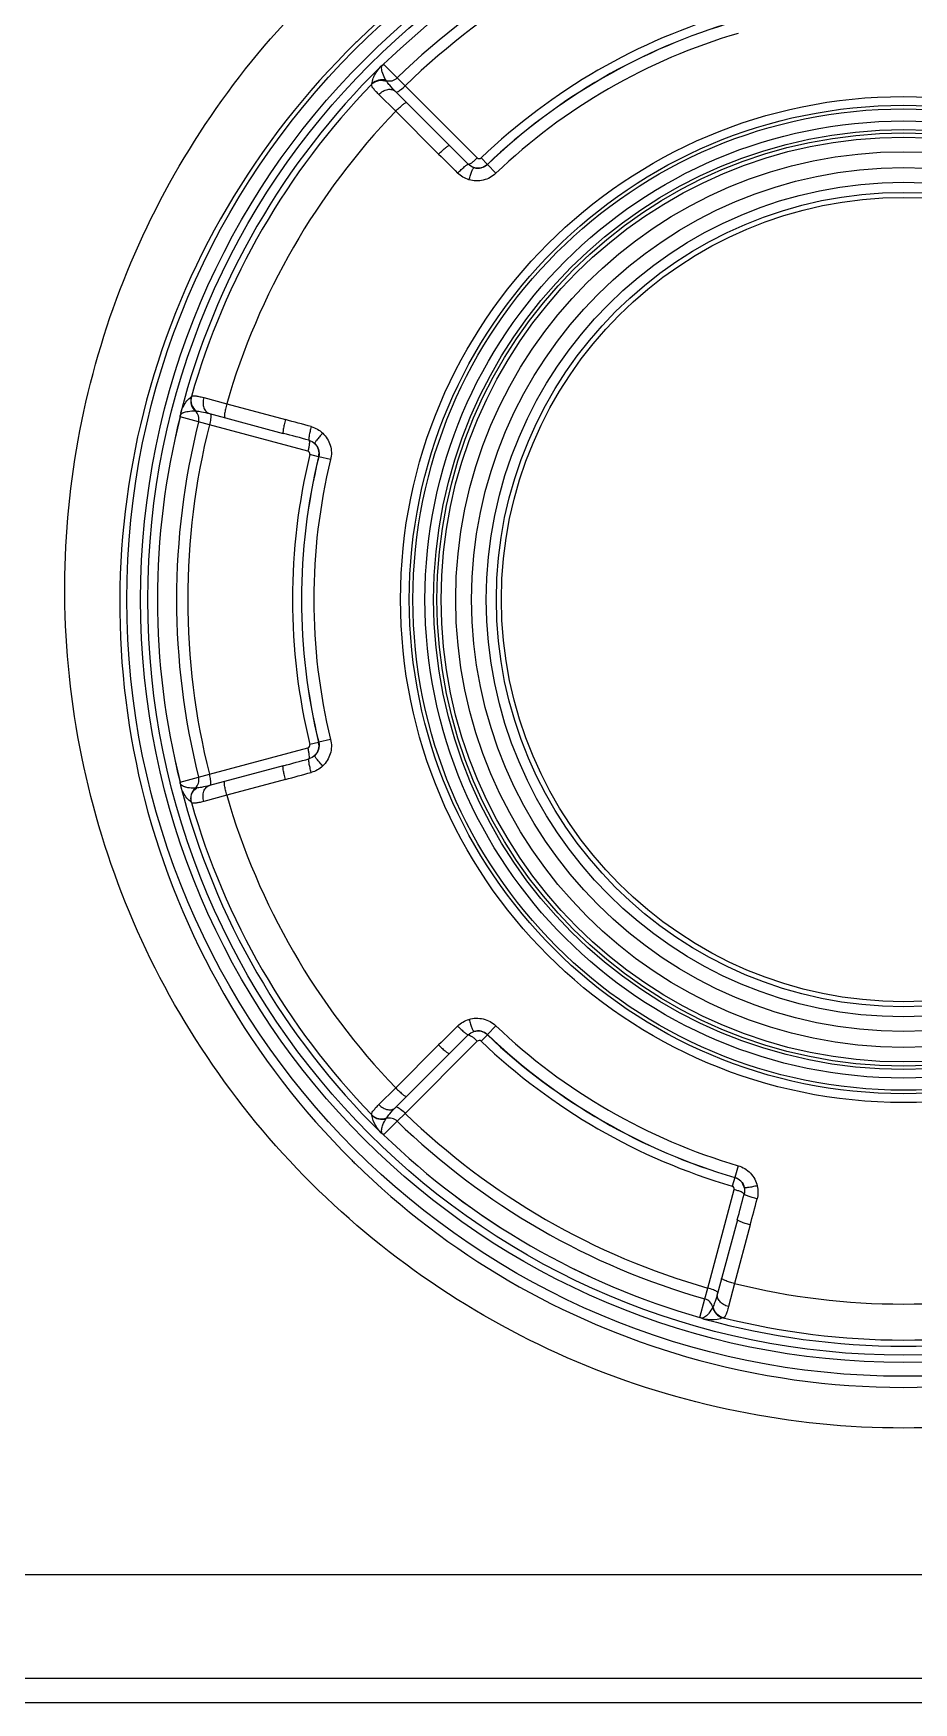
# Model space of a CAD drawing. Header units: millimetres. Extents: x -1686 to 4120, y -1850 to 2563.
# Drawn here: x 523.7 to 555.7, y -130 to -69.3 of the extents above; entities that cross this region are included whole.
import ezdxf

# ---------------------------------------------------------------- set-up
doc = ezdxf.new("R2010")
doc.units = ezdxf.units.MM
doc.header["$LTSCALE"] = 65.395
doc.layers.add('GEOM', color=7, linetype='CONTINUOUS')

msp = doc.modelspace()

# ---------------------------------------------------------------- linework, layer by layer
at = {"layer": 'GEOM', "linetype": 'Continuous'}
for p, q in [((536.408, -70.442), (536.335, -70.502)), ((536.409, -70.443), (536.408, -70.442)), ((536.465, -70.397), (536.464, -70.397)), ((536.465, -70.397), (536.957, -70.89)), ((536.957, -70.89), (537.249, -71.175)), ((536.904, -72.102), (536.288, -71.494)), ((538.86, -73.349), (536.893, -71.383)), ((537.249, -71.175), (539.873, -73.799)), ((538.466, -73.665), (536.904, -72.102)), ((540.239, -74.037), (540.013, -73.802)), ((540.239, -74.037), (540.242, -74.041)), ((540.549, -74.362), (540.242, -74.041)), ((529.92, -82.523), (530.755, -82.752)), ((529.07, -83.153), (529.07, -83.153)), ((530.127, -83.103), (532.813, -83.823)), ((530.755, -82.752), (532.889, -83.324)), ((529.059, -83.225), (529.058, -83.225)), ((529.732, -83.405), (529.059, -83.225)), ((530.125, -83.515), (529.732, -83.405)), ((533.709, -84.475), (530.125, -83.515)), ((534.098, -84.673), (533.781, -84.596)), ((534.103, -84.674), (534.098, -84.673)), ((534.534, -84.78), (534.103, -84.674)), ((530.125, -96.223), (533.709, -95.263)), ((534.098, -95.065), (533.781, -95.143)), ((534.098, -95.065), (534.103, -95.064)), ((534.534, -94.959), (534.103, -95.064)), ((532.813, -95.916), (530.127, -96.636)), ((529.059, -96.514), (529.058, -96.514)), ((529.059, -96.514), (529.732, -96.334)), ((529.732, -96.334), (530.125, -96.223)), ((532.889, -96.414), (530.755, -96.986)), ((529.07, -96.585), (529.07, -96.585)), ((529.07, -96.585), (529.085, -96.679)), ((530.755, -96.986), (529.92, -97.215)), ((540.549, -105.377), (540.242, -105.698)), ((536.904, -107.636), (538.466, -106.074)), ((539.873, -105.94), (537.249, -108.563)), ((540.239, -105.701), (540.013, -105.937)), ((540.242, -105.698), (540.239, -105.701)), ((536.893, -108.355), (538.86, -106.389)), ((536.288, -108.244), (536.904, -107.636)), ((537.249, -108.563), (536.957, -108.849)), ((536.409, -109.295), (536.408, -109.296)), ((536.408, -109.296), (536.43, -109.312)), ((536.957, -108.849), (536.465, -109.341)), ((536.43, -109.312), (536.464, -109.342)), ((536.465, -109.341), (536.464, -109.342)), ((549.365, -110.466), (549.24, -110.892)), ((549.239, -110.897), (549.147, -111.21)), ((549.239, -110.897), (549.24, -110.892)), ((548.255, -114.917), (549.215, -111.334)), ((549.333, -112.436), (548.613, -115.122)), ((549.803, -112.619), (549.231, -114.753)), ((549.231, -114.753), (549.012, -115.59)), ((547.973, -115.986), (548.154, -115.313)), ((548.154, -115.313), (548.255, -114.917)), ((547.973, -115.986), (547.973, -115.986)), ((548.041, -116.012), (548.129, -116.046)), ((548.041, -116.012), (548.041, -116.012)), ((661.162, -125.351), (189.597, -125.351)), ((661.162, -129.128), (189.597, -129.128)), ((426.979, -130), (778.779, -130))]:
    msp.add_line(p, q, dxfattribs=at)
for points in [[(536.464, -70.397), (536.43, -70.426), (536.408, -70.442)], [(529.07, -83.153), (529.067, -83.18), (529.058, -83.225)], [(529.085, -83.059), (529.081, -83.073), (529.07, -83.153)], [(529.058, -96.514), (529.067, -96.558), (529.07, -96.585)], [(536.335, -109.236), (536.344, -109.246), (536.408, -109.296)], [(547.973, -115.986), (548.016, -116.001), (548.041, -116.012)]]:
    msp.add_lwpolyline(points, dxfattribs=at)
for radius in [28.259, 27.759, 27.493, 18.3, 17.98, 17.85, 17.411, 17.096, 16.974, 16.824, 16.292, 15.714, 15.182, 14.813, 14.63]:
    msp.add_circle((555.379, -89.869), radius, dxfattribs=at)
for centre, radius, start, end in [((555.38, -90.013), 28.519, 105.87756, 133.98437), ((555.379, -89.869), 27.147, 105.83205, 134.16795), ((555.379, -89.869), 27.146, 105.83205, 134.16795), ((555.379, -89.869), 26.45, 105.85363, 134.14637), ((555.379, -89.869), 26.042, 105.87764, 134.12236), ((555.379, -89.869), 22.233, 106.27873, 133.72127), ((555.379, -89.869), 21.906, 106.27873, 133.72127), ((555.379, -89.869), 21.901, 106.27901, 133.72099), ((555.383, -90.014), 28.522, 134.32335, 164.9691), ((555.417, -90.05), 28.571, 133.98571, 134.32192), ((555.379, -89.869), 21.457, 106.27901, 133.72099), ((536.675, -70.85), 0.487, 123.15663, 134.32655), ((536.599, -70.52), 0.205, 158.04771, 159.07477), ((536.187, -70.111), 0.399, 303.70444, 314.15472), ((555.379, -89.869), 27.162, 134.51942, 165.48058), ((536.399, -71.458), 0.5, 71.81989, 135.85183), ((536.679, -70.603), 0.4, 251.92193, 314.17887), ((555.379, -89.869), 26.94, 135.91063, 164.08937), ((555.379, -89.869), 25.632, 136.12013, 163.87987), ((802.779, 190.569), 373.238, 224.99989, 225.14832), ((657.296, 45.154), 168.043, 224.99731, 225.32945), ((539.893, -73.676), 0.5, 253.45654, 313.713), ((529.945, -82.637), 0.5, 164.15013, 228.19027), ((555.511, -90.029), 28.649, 165.00656, 179.67998), ((528.673, -83.127), 0.399, 345.84607, 356.29478), ((529.557, -83.18), 0.487, 168.55688, 176.84319), ((529.232, -83.28), 0.206, 140.45229, 141.95049), ((529.556, -83.18), 0.486, 165.67163, 168.55391), ((529.331, -83.404), 0.366, 118.52086, 121.65036), ((529.344, -83.307), 0.4, 345.82059, 48.07365), ((555.379, -89.869), 27.147, 165.83205, 194.16795), ((555.379, -89.869), 27.146, 165.83205, 194.16795), ((555.379, -89.869), 26.45, 165.85363, 194.14637), ((555.379, -89.869), 26.042, 165.87764, 194.12236), ((489.403, -245.649), 168.049, 74.67055, 75.00269), ((436.212, -444.347), 373.242, 74.85168, 75.00012), ((533.613, -84.555), 0.5, 346.28699, 46.54349), ((555.379, -89.869), 22.233, 166.27873, 193.72127), ((555.379, -89.869), 21.906, 166.27873, 193.72127), ((555.379, -89.869), 21.901, 166.27901, 193.72099), ((555.379, -89.869), 21.457, 166.27901, 193.72099), ((555.513, -89.996), 28.651, 179.74712, 194.42984), ((533.613, -95.184), 0.5, 313.45653, 13.71301), ((436.209, 264.617), 373.251, 284.99988, 285.14832), ((528.673, -96.611), 0.399, 3.70444, 14.15472), ((529.344, -96.431), 0.4, 311.92193, 14.17887), ((489.404, 65.905), 168.043, 284.99731, 285.32945), ((555.383, -90.009), 28.522, 194.46796, 225.26135), ((529.556, -96.559), 0.487, 183.15662, 194.32656), ((529.232, -96.459), 0.205, 218.04744, 219.06141), ((555.379, -89.869), 27.162, 194.51942, 225.48058), ((529.945, -97.102), 0.5, 131.81989, 195.85183), ((555.379, -89.869), 25.632, 196.12013, 223.87987), ((555.379, -89.869), 26.94, 195.91063, 224.08937), ((657.3, -224.897), 168.049, 134.67055, 135.00269), ((539.893, -106.062), 0.5, 46.28699, 106.54348), ((555.379, -89.869), 21.457, 226.27901, 253.72099), ((802.782, -370.31), 373.242, 134.85168, 135.00012), ((555.379, -89.869), 22.233, 226.27873, 253.72127), ((555.379, -89.869), 21.906, 226.27873, 253.72127), ((555.379, -89.869), 21.901, 226.27901, 253.72099), ((536.398, -108.28), 0.5, 224.15013, 288.19029), ((555.379, -89.869), 26.042, 225.87764, 254.12236), ((537.64, -108.119), 1.718, 217.25881, 220.56233), ((536.675, -108.888), 0.486, 225.67163, 228.55375), ((536.675, -108.888), 0.487, 228.55672, 236.84319), ((536.187, -109.627), 0.398, 51.06181, 56.30173), ((536.679, -109.135), 0.4, 45.82059, 108.07365), ((555.379, -89.869), 26.45, 225.85363, 254.14637), ((536.188, -109.626), 0.398, 45.83434, 51.05948), ((555.379, -89.869), 27.147, 225.83205, 254.16795), ((555.379, -89.869), 27.146, 225.83205, 254.16795), ((555.418, -89.973), 28.572, 225.26302, 225.59906), ((555.38, -90.011), 28.519, 225.60019, 253.93081), ((549.099, -111.377), 0.5, 13.45664, 73.713), ((188.8, -15.83), 373.251, 344.99988, 345.14832), ((387.487, -69.118), 168.043, 344.99731, 345.32945), ((555.379, -89.869), 25.632, 256.12013, 283.87987), ((548.045, -115.698), 0.4, 11.92193, 74.17887), ((547.865, -116.369), 0.399, 63.70444, 74.15472), ((548.926, -115.513), 0.5, 191.81989, 255.85183), ((548.013, -115.809), 0.205, 278.04769, 279.07666), ((548.261, -115.577), 0.487, 243.15663, 254.32656), ((548.011, -115.802), 0.211, 279.08219, 281.21802), ((555.379, -89.869), 27.162, 254.51942, 285.48058), ((555.379, -89.869), 26.94, 255.91063, 284.08937), ((555.379, -90.016), 28.514, 253.92972, 286.07071)]:
    msp.add_arc(centre, radius, start, end, dxfattribs=at)
for points, knots in [([(524.863, -89.352), (524.881, -85.593), (526.341, -77.979), (532.57, -68.141), (542.071, -61.197), (549.762, -59.25), (553.629, -59.027)], [0, 0, 0, 0, 0.24633, 0.494678, 0.746098, 1, 1, 1, 1]), ([(536.03, -71.125), (536.097, -71.056), (536.28, -70.956), (536.487, -70.979), (536.577, -71.016)], [0, 0, 0, 0, 0.498105, 1, 1, 1, 1]), ([(536.04, -71.11), (536.043, -71.04), (536.103, -70.816), (536.232, -70.622), (536.335, -70.502)], [0, 0, 0, 0, 0.30698, 1, 1, 1, 1]), ([(536.41, -70.675), (536.406, -70.66), (536.389, -70.585), (536.386, -70.503), (536.407, -70.446)], [0, 0, 0, 0, 0.211204, 1, 1, 1, 1]), ([(536.555, -70.983), (536.54, -70.96), (536.481, -70.863), (536.433, -70.758), (536.41, -70.675)], [0, 0, 0, 0, 0.24169, 1, 1, 1, 1]), ([(536.577, -71.016), (536.574, -71.012), (536.567, -71.001), (536.56, -70.99), (536.555, -70.983)], [0, 0, 0, 0, 0.375999, 1, 1, 1, 1]), ([(536.893, -71.383), (536.822, -71.312), (536.712, -71.193), (536.61, -71.067), (536.577, -71.016)], [0, 0, 0, 0, 0.62438, 1, 1, 1, 1]), ([(536.288, -71.494), (536.244, -71.451), (536.169, -71.374), (536.081, -71.265), (536.034, -71.19), (536.021, -71.138), (536.03, -71.125)], [0, 0, 0, 0, 0.400011, 0.702339, 0.900289, 1, 1, 1, 1]), ([(536.03, -71.125), (536.031, -71.123), (536.034, -71.118), (536.04, -71.114), (536.04, -71.11)], [0, 0, 0, 0, 0.372708, 1, 1, 1, 1]), ([(536.288, -71.494), (536.333, -71.448), (536.434, -71.37), (536.602, -71.304), (536.767, -71.301), (536.86, -71.35), (536.893, -71.383)], [0, 0, 0, 0, 0.28904, 0.557235, 0.792098, 1, 1, 1, 1]), ([(536.916, -71.406), (536.925, -71.415), (536.979, -71.398), (537.01, -71.376), (537.035, -71.359)], [0, 0, 0, 0, 0.314912, 1, 1, 1, 1]), ([(537.035, -71.359), (537.051, -71.348), (537.127, -71.291), (537.197, -71.227), (537.249, -71.175)], [0, 0, 0, 0, 0.215714, 1, 1, 1, 1]), ([(536.904, -72.102), (536.949, -72.057), (537.034, -71.975), (537.139, -71.883), (537.211, -71.828), (537.251, -71.801), (537.276, -71.787), (537.294, -71.784), (537.297, -71.787)], [0, 0, 0, 0, 0.376105, 0.695911, 0.819225, 0.912105, 0.971623, 1, 1, 1, 1]), ([(538.466, -73.665), (538.511, -73.62), (538.597, -73.538), (538.702, -73.446), (538.773, -73.39), (538.813, -73.364), (538.838, -73.35), (538.856, -73.346), (538.86, -73.349)], [0, 0, 0, 0, 0.376103, 0.695917, 0.819234, 0.912114, 0.971629, 1, 1, 1, 1]), ([(539.157, -74.352), (539.2, -74.308), (539.281, -74.229), (539.382, -74.14), (539.452, -74.084), (539.492, -74.055), (539.521, -74.038), (539.538, -74.031), (539.544, -74.032)], [0, 0, 0, 0, 0.361263, 0.67361, 0.797803, 0.89515, 0.962633, 1, 1, 1, 1]), ([(539.544, -74.032), (539.55, -74.035), (539.567, -74.033), (539.609, -74.016), (539.679, -73.971), (539.772, -73.895), (539.839, -73.833), (539.873, -73.799)], [0, 0, 0, 0, 0.044983, 0.115731, 0.33711, 0.644943, 1, 1, 1, 1]), ([(540.242, -74.041), (540.179, -74.102), (540.017, -74.189), (539.834, -74.18), (539.751, -74.155)], [0, 0, 0, 0, 0.50408, 1, 1, 1, 1]), ([(539.873, -73.799), (539.891, -73.817), (539.942, -73.84), (539.995, -73.819), (540.013, -73.802)], [0, 0, 0, 0, 0.497816, 1, 1, 1, 1]), ([(539.569, -74.596), (539.587, -74.539), (539.621, -74.433), (539.666, -74.311), (539.7, -74.233), (539.72, -74.192), (539.735, -74.168), (539.746, -74.155), (539.751, -74.155)], [0, 0, 0, 0, 0.374738, 0.691503, 0.81432, 0.907969, 0.969618, 1, 1, 1, 1]), ([(540.549, -74.362), (540.423, -74.482), (540.102, -74.658), (539.736, -74.646), (539.569, -74.596)], [0, 0, 0, 0, 0.500619, 1, 1, 1, 1]), ([(529.085, -83.059), (529.137, -82.911), (529.24, -82.701), (529.405, -82.538), (529.464, -82.5)], [0, 0, 0, 0, 0.693021, 1, 1, 1, 1]), ([(529.472, -82.484), (529.445, -82.577), (529.45, -82.785), (529.573, -82.953), (529.651, -83.012)], [0, 0, 0, 0, 0.498106, 1, 1, 1, 1]), ([(529.464, -82.5), (529.464, -82.5), (529.468, -82.494), (529.47, -82.489), (529.472, -82.484)], [0, 0, 0, 0, 0.116284, 1, 1, 1, 1]), ([(529.472, -82.484), (529.478, -82.47), (529.53, -82.456), (529.618, -82.458), (529.757, -82.48), (529.861, -82.507), (529.92, -82.523)], [0, 0, 0, 0, 0.099683, 0.297657, 0.599982, 1, 1, 1, 1]), ([(529.92, -82.523), (529.903, -82.586), (529.886, -82.712), (529.913, -82.89), (529.992, -83.034), (530.082, -83.091), (530.127, -83.103)], [0, 0, 0, 0, 0.28904, 0.557234, 0.792097, 1, 1, 1, 1]), ([(529.074, -83.149), (529.079, -83.142), (529.099, -83.121), (529.122, -83.104), (529.14, -83.093)], [0, 0, 0, 0, 0.300694, 1, 1, 1, 1]), ([(529.157, -83.083), (529.165, -83.078), (529.198, -83.062), (529.232, -83.05), (529.257, -83.043)], [0, 0, 0, 0, 0.266422, 1, 1, 1, 1]), ([(529.257, -83.043), (529.287, -83.034), (529.404, -83.009), (529.524, -83.005), (529.611, -83.009)], [0, 0, 0, 0, 0.263586, 1, 1, 1, 1]), ([(529.611, -83.009), (529.613, -83.01), (529.626, -83.011), (529.639, -83.011), (529.651, -83.012)], [0, 0, 0, 0, 0.119526, 1, 1, 1, 1]), ([(529.651, -83.012), (529.712, -83.015), (529.872, -83.041), (530.029, -83.077), (530.127, -83.103)], [0, 0, 0, 0, 0.375635, 1, 1, 1, 1]), ([(530.158, -83.111), (530.171, -83.115), (530.182, -83.17), (530.179, -83.207), (530.177, -83.237)], [0, 0, 0, 0, 0.314915, 1, 1, 1, 1]), ([(530.755, -82.752), (530.738, -82.814), (530.71, -82.929), (530.683, -83.066), (530.671, -83.155), (530.668, -83.203), (530.668, -83.232), (530.674, -83.249), (530.679, -83.251)], [0, 0, 0, 0, 0.376116, 0.695926, 0.819239, 0.912115, 0.971628, 1, 1, 1, 1]), ([(530.177, -83.237), (530.175, -83.257), (530.164, -83.351), (530.144, -83.444), (530.125, -83.515)], [0, 0, 0, 0, 0.215715, 1, 1, 1, 1]), ([(532.889, -83.324), (532.873, -83.386), (532.845, -83.501), (532.818, -83.638), (532.805, -83.727), (532.802, -83.775), (532.802, -83.804), (532.808, -83.821), (532.813, -83.823)], [0, 0, 0, 0, 0.376103, 0.695917, 0.819234, 0.912114, 0.971629, 1, 1, 1, 1]), ([(533.83, -83.579), (533.814, -83.638), (533.786, -83.748), (533.758, -83.879), (533.745, -83.968), (533.74, -84.017), (533.74, -84.05), (533.743, -84.069), (533.747, -84.074)], [0, 0, 0, 0, 0.361258, 0.673603, 0.797796, 0.895144, 0.962629, 1, 1, 1, 1]), ([(533.747, -84.074), (533.752, -84.078), (533.759, -84.093), (533.765, -84.138), (533.76, -84.221), (533.742, -84.34), (533.721, -84.428), (533.709, -84.475)], [0, 0, 0, 0, 0.044984, 0.115733, 0.337115, 0.644949, 1, 1, 1, 1]), ([(534.247, -83.814), (534.206, -83.858), (534.132, -83.94), (534.049, -84.04), (533.998, -84.109), (533.973, -84.146), (533.96, -84.171), (533.954, -84.187), (533.957, -84.192)], [0, 0, 0, 0, 0.374731, 0.691497, 0.814316, 0.907968, 0.969619, 1, 1, 1, 1]), ([(533.957, -84.192), (534.02, -84.251), (534.118, -84.405), (534.124, -84.589), (534.103, -84.674)], [0, 0, 0, 0, 0.495921, 1, 1, 1, 1]), ([(534.247, -83.814), (534.374, -83.933), (534.567, -84.244), (534.576, -84.61), (534.534, -84.78)], [0, 0, 0, 0, 0.499381, 1, 1, 1, 1]), ([(533.781, -84.596), (533.787, -84.571), (533.779, -84.515), (533.733, -84.482), (533.709, -84.475)], [0, 0, 0, 0, 0.502184, 1, 1, 1, 1]), ([(585.896, -89.352), (585.914, -93.272), (584.396, -101.237), (577.731, -111.425), (567.551, -118.369), (555.379, -120.837), (543.208, -118.369), (533.028, -111.425), (526.362, -101.237), (524.845, -93.272), (524.863, -89.352)], [0, 0, 0, 0, 0.123101, 0.247266, 0.373034, 0.5, 0.626966, 0.752734, 0.876898, 1, 1, 1, 1]), ([(533.709, -95.263), (533.733, -95.257), (533.779, -95.224), (533.787, -95.167), (533.781, -95.143)], [0, 0, 0, 0, 0.497816, 1, 1, 1, 1]), ([(533.747, -95.664), (533.752, -95.661), (533.759, -95.645), (533.765, -95.6), (533.76, -95.517), (533.742, -95.398), (533.721, -95.31), (533.709, -95.263)], [0, 0, 0, 0, 0.044983, 0.115731, 0.33711, 0.644943, 1, 1, 1, 1]), ([(534.103, -95.064), (534.124, -95.149), (534.118, -95.333), (534.02, -95.488), (533.957, -95.547)], [0, 0, 0, 0, 0.50408, 1, 1, 1, 1]), ([(534.534, -94.959), (534.576, -95.128), (534.567, -95.495), (534.374, -95.805), (534.247, -95.925)], [0, 0, 0, 0, 0.500619, 1, 1, 1, 1]), ([(532.889, -96.414), (532.873, -96.353), (532.845, -96.238), (532.818, -96.101), (532.805, -96.011), (532.802, -95.963), (532.802, -95.935), (532.808, -95.917), (532.813, -95.916)], [0, 0, 0, 0, 0.376103, 0.695917, 0.819234, 0.912114, 0.971629, 1, 1, 1, 1]), ([(533.83, -96.159), (533.814, -96.101), (533.786, -95.991), (533.758, -95.859), (533.745, -95.77), (533.74, -95.721), (533.74, -95.688), (533.743, -95.669), (533.747, -95.664)], [0, 0, 0, 0, 0.361263, 0.67361, 0.797803, 0.89515, 0.962633, 1, 1, 1, 1]), ([(534.247, -95.925), (534.206, -95.881), (534.132, -95.799), (534.049, -95.698), (533.998, -95.63), (533.973, -95.592), (533.959, -95.567), (533.954, -95.551), (533.957, -95.547)], [0, 0, 0, 0, 0.374738, 0.691503, 0.81432, 0.907969, 0.969618, 1, 1, 1, 1]), ([(530.177, -96.501), (530.175, -96.481), (530.164, -96.387), (530.144, -96.295), (530.125, -96.223)], [0, 0, 0, 0, 0.215714, 1, 1, 1, 1]), ([(530.158, -96.627), (530.171, -96.624), (530.182, -96.569), (530.179, -96.531), (530.177, -96.501)], [0, 0, 0, 0, 0.314912, 1, 1, 1, 1]), ([(530.755, -96.986), (530.738, -96.924), (530.71, -96.81), (530.683, -96.673), (530.671, -96.583), (530.668, -96.535), (530.668, -96.506), (530.674, -96.489), (530.679, -96.488)], [0, 0, 0, 0, 0.376105, 0.695911, 0.819225, 0.912105, 0.971623, 1, 1, 1, 1]), ([(529.272, -96.7), (529.256, -96.695), (529.183, -96.673), (529.111, -96.635), (529.073, -96.588)], [0, 0, 0, 0, 0.21116, 1, 1, 1, 1]), ([(529.464, -97.238), (529.405, -97.201), (529.24, -97.037), (529.137, -96.828), (529.085, -96.679)], [0, 0, 0, 0, 0.30698, 1, 1, 1, 1]), ([(529.611, -96.729), (529.584, -96.73), (529.47, -96.733), (529.355, -96.722), (529.272, -96.7)], [0, 0, 0, 0, 0.241648, 1, 1, 1, 1]), ([(529.472, -97.254), (529.445, -97.161), (529.45, -96.953), (529.573, -96.785), (529.651, -96.726)], [0, 0, 0, 0, 0.498105, 1, 1, 1, 1]), ([(529.651, -96.726), (529.646, -96.727), (529.633, -96.727), (529.62, -96.728), (529.611, -96.729)], [0, 0, 0, 0, 0.376, 1, 1, 1, 1]), ([(530.127, -96.636), (530.029, -96.662), (529.872, -96.697), (529.712, -96.723), (529.651, -96.726)], [0, 0, 0, 0, 0.624378, 1, 1, 1, 1]), ([(529.92, -97.215), (529.903, -97.153), (529.886, -97.027), (529.913, -96.848), (529.993, -96.704), (530.082, -96.648), (530.127, -96.636)], [0, 0, 0, 0, 0.28904, 0.557235, 0.792098, 1, 1, 1, 1]), ([(529.472, -97.254), (529.471, -97.252), (529.468, -97.247), (529.467, -97.24), (529.464, -97.238)], [0, 0, 0, 0, 0.372709, 1, 1, 1, 1]), ([(529.92, -97.215), (529.861, -97.232), (529.757, -97.258), (529.618, -97.28), (529.53, -97.283), (529.478, -97.268), (529.472, -97.254)], [0, 0, 0, 0, 0.40001, 0.702337, 0.900289, 1, 1, 1, 1]), ([(539.157, -105.387), (539.2, -105.43), (539.281, -105.509), (539.382, -105.599), (539.452, -105.655), (539.492, -105.683), (539.521, -105.7), (539.538, -105.707), (539.544, -105.706)], [0, 0, 0, 0, 0.361258, 0.673603, 0.797796, 0.895144, 0.962629, 1, 1, 1, 1]), ([(539.569, -105.142), (539.736, -105.093), (540.102, -105.08), (540.423, -105.256), (540.549, -105.377)], [0, 0, 0, 0, 0.499381, 1, 1, 1, 1]), ([(539.569, -105.142), (539.587, -105.2), (539.621, -105.305), (539.666, -105.428), (539.7, -105.506), (539.72, -105.547), (539.735, -105.57), (539.746, -105.583), (539.751, -105.583)], [0, 0, 0, 0, 0.374731, 0.691497, 0.814316, 0.907968, 0.969619, 1, 1, 1, 1]), ([(539.751, -105.583), (539.834, -105.558), (540.017, -105.55), (540.179, -105.637), (540.242, -105.698)], [0, 0, 0, 0, 0.495921, 1, 1, 1, 1]), ([(538.466, -106.074), (538.511, -106.119), (538.597, -106.201), (538.702, -106.293), (538.773, -106.348), (538.813, -106.375), (538.838, -106.389), (538.856, -106.392), (538.86, -106.389)], [0, 0, 0, 0, 0.376103, 0.695917, 0.819234, 0.912114, 0.971629, 1, 1, 1, 1]), ([(539.544, -105.706), (539.55, -105.704), (539.567, -105.705), (539.609, -105.722), (539.679, -105.768), (539.772, -105.843), (539.839, -105.905), (539.873, -105.94)], [0, 0, 0, 0, 0.044984, 0.115733, 0.337115, 0.644949, 1, 1, 1, 1]), ([(540.013, -105.937), (539.995, -105.919), (539.942, -105.899), (539.891, -105.922), (539.873, -105.94)], [0, 0, 0, 0, 0.502184, 1, 1, 1, 1]), ([(536.904, -107.636), (536.949, -107.681), (537.034, -107.763), (537.139, -107.855), (537.211, -107.911), (537.251, -107.937), (537.276, -107.951), (537.294, -107.955), (537.297, -107.951)], [0, 0, 0, 0, 0.376116, 0.695926, 0.819239, 0.912115, 0.971628, 1, 1, 1, 1]), ([(536.03, -108.613), (536.021, -108.601), (536.035, -108.548), (536.081, -108.474), (536.169, -108.364), (536.244, -108.287), (536.288, -108.244)], [0, 0, 0, 0, 0.099683, 0.297656, 0.599981, 1, 1, 1, 1]), ([(536.04, -108.628), (536.04, -108.628), (536.037, -108.622), (536.033, -108.618), (536.03, -108.613)], [0, 0, 0, 0, 0.116284, 1, 1, 1, 1]), ([(536.03, -108.613), (536.097, -108.683), (536.28, -108.783), (536.487, -108.76), (536.577, -108.722)], [0, 0, 0, 0, 0.498106, 1, 1, 1, 1]), ([(536.272, -109.159), (536.194, -109.056), (536.091, -108.886), (536.043, -108.694), (536.04, -108.628)], [0, 0, 0, 0, 0.664893, 1, 1, 1, 1]), ([(536.288, -108.244), (536.333, -108.291), (536.434, -108.369), (536.602, -108.435), (536.767, -108.438), (536.86, -108.388), (536.893, -108.355)], [0, 0, 0, 0, 0.28904, 0.557234, 0.792097, 1, 1, 1, 1]), ([(536.577, -108.722), (536.61, -108.671), (536.712, -108.545), (536.822, -108.427), (536.893, -108.355)], [0, 0, 0, 0, 0.375633, 1, 1, 1, 1]), ([(536.916, -108.333), (536.925, -108.323), (536.979, -108.341), (537.01, -108.362), (537.035, -108.379)], [0, 0, 0, 0, 0.314915, 1, 1, 1, 1]), ([(537.035, -108.379), (537.051, -108.391), (537.127, -108.447), (537.197, -108.511), (537.249, -108.563)], [0, 0, 0, 0, 0.215715, 1, 1, 1, 1]), ([(536.392, -109.224), (536.392, -109.218), (536.391, -109.198), (536.391, -109.178), (536.392, -109.163)], [0, 0, 0, 0, 0.26621, 1, 1, 1, 1]), ([(536.392, -109.163), (536.393, -109.154), (536.397, -109.119), (536.404, -109.085), (536.411, -109.06)], [0, 0, 0, 0, 0.263094, 1, 1, 1, 1]), ([(536.4, -109.268), (536.399, -109.264), (536.395, -109.25), (536.393, -109.235), (536.392, -109.224)], [0, 0, 0, 0, 0.273346, 1, 1, 1, 1]), ([(536.411, -109.06), (536.419, -109.032), (536.456, -108.925), (536.51, -108.825), (536.555, -108.755)], [0, 0, 0, 0, 0.261991, 1, 1, 1, 1]), ([(536.555, -108.755), (536.556, -108.754), (536.563, -108.743), (536.57, -108.732), (536.577, -108.722)], [0, 0, 0, 0, 0.119525, 1, 1, 1, 1]), ([(549.365, -110.466), (549.532, -110.515), (549.845, -110.706), (550.017, -111.029), (550.058, -111.198)], [0, 0, 0, 0, 0.50062, 1, 1, 1, 1]), ([(549.24, -110.892), (549.324, -110.917), (549.481, -111.014), (549.565, -111.177), (549.585, -111.261)], [0, 0, 0, 0, 0.504081, 1, 1, 1, 1]), ([(549.215, -111.334), (549.222, -111.309), (549.216, -111.253), (549.172, -111.218), (549.147, -111.21)], [0, 0, 0, 0, 0.497816, 1, 1, 1, 1]), ([(549.582, -111.501), (549.581, -111.495), (549.571, -111.481), (549.535, -111.453), (549.461, -111.416), (549.349, -111.372), (549.262, -111.346), (549.215, -111.334)], [0, 0, 0, 0, 0.044982, 0.115729, 0.337107, 0.644942, 1, 1, 1, 1]), ([(550.052, -111.677), (549.993, -111.662), (549.884, -111.631), (549.756, -111.589), (549.673, -111.556), (549.628, -111.536), (549.599, -111.519), (549.584, -111.507), (549.582, -111.501)], [0, 0, 0, 0, 0.361263, 0.67361, 0.797803, 0.89515, 0.962633, 1, 1, 1, 1]), ([(550.058, -111.198), (549.999, -111.211), (549.891, -111.235), (549.762, -111.257), (549.678, -111.267), (549.632, -111.269), (549.604, -111.268), (549.587, -111.265), (549.585, -111.261)], [0, 0, 0, 0, 0.374737, 0.691502, 0.814319, 0.907969, 0.969618, 1, 1, 1, 1]), ([(549.803, -112.619), (549.741, -112.602), (549.627, -112.569), (549.495, -112.524), (549.411, -112.49), (549.368, -112.469), (549.344, -112.454), (549.332, -112.44), (549.333, -112.436)], [0, 0, 0, 0, 0.376103, 0.695917, 0.819234, 0.912114, 0.971629, 1, 1, 1, 1]), ([(549.231, -114.753), (549.169, -114.737), (549.055, -114.704), (548.923, -114.659), (548.839, -114.625), (548.796, -114.603), (548.772, -114.589), (548.76, -114.575), (548.761, -114.57)], [0, 0, 0, 0, 0.376105, 0.695911, 0.819225, 0.912105, 0.971623, 1, 1, 1, 1]), ([(548.599, -115.056), (548.583, -115.043), (548.539, -115.018), (548.425, -114.968), (548.326, -114.937), (548.255, -114.917)], [0, 0, 0, 0, 0.168719, 0.404331, 1, 1, 1, 1]), ([(548.613, -115.122), (548.587, -115.219), (548.539, -115.374), (548.481, -115.525), (548.454, -115.579)], [0, 0, 0, 0, 0.62438, 1, 1, 1, 1]), ([(548.621, -115.091), (548.622, -115.089), (548.621, -115.074), (548.608, -115.064), (548.599, -115.056)], [0, 0, 0, 0, 0.173059, 1, 1, 1, 1]), ([(549.012, -115.59), (548.949, -115.574), (548.831, -115.526), (548.69, -115.413), (548.605, -115.272), (548.601, -115.167), (548.613, -115.122)], [0, 0, 0, 0, 0.28904, 0.557235, 0.792098, 1, 1, 1, 1]), ([(548.436, -115.615), (548.397, -115.69), (548.329, -115.802), (548.202, -115.939), (548.11, -115.998), (548.053, -116.01)], [0, 0, 0, 0, 0.448045, 0.691092, 1, 1, 1, 1]), ([(548.454, -115.579), (548.451, -115.584), (548.446, -115.596), (548.439, -115.607), (548.436, -115.615)], [0, 0, 0, 0, 0.375999, 1, 1, 1, 1]), ([(548.821, -115.999), (548.727, -115.975), (548.55, -115.866), (548.466, -115.676), (548.454, -115.579)], [0, 0, 0, 0, 0.498105, 1, 1, 1, 1]), ([(549.012, -115.59), (548.996, -115.65), (548.967, -115.753), (548.917, -115.885), (548.875, -115.962), (548.837, -116), (548.821, -115.999)], [0, 0, 0, 0, 0.400011, 0.702339, 0.900289, 1, 1, 1, 1]), ([(548.803, -115.997), (548.741, -116.03), (548.517, -116.09), (548.285, -116.075), (548.13, -116.046)], [0, 0, 0, 0, 0.30698, 1, 1, 1, 1]), ([(548.821, -115.999), (548.819, -115.998), (548.813, -115.998), (548.807, -115.996), (548.803, -115.997)], [0, 0, 0, 0, 0.372708, 1, 1, 1, 1])]:
    msp.add_open_spline(points, degree=3, knots=knots, dxfattribs=at)
for points in [[(539.751, -74.155), (539.674, -74.132), (539.601, -74.089), (539.544, -74.032)], [(539.569, -74.596), (539.416, -74.55), (539.271, -74.464), (539.157, -74.352)], [(533.83, -83.579), (533.984, -83.621), (534.131, -83.704), (534.247, -83.814)], [(533.747, -84.074), (533.824, -84.095), (533.898, -84.137), (533.957, -84.192)], [(533.957, -95.547), (533.898, -95.602), (533.824, -95.643), (533.747, -95.664)], [(534.247, -95.925), (534.131, -96.034), (533.984, -96.117), (533.83, -96.159)], [(539.157, -105.387), (539.271, -105.274), (539.416, -105.188), (539.569, -105.142)], [(539.544, -105.706), (539.601, -105.65), (539.674, -105.606), (539.751, -105.583)], [(536.409, -109.295), (536.405, -109.287), (536.402, -109.278), (536.4, -109.268)], [(549.585, -111.261), (549.603, -111.339), (549.602, -111.424), (549.582, -111.501)], [(550.058, -111.198), (550.094, -111.353), (550.092, -111.522), (550.052, -111.677)]]:
    msp.add_open_spline(points, degree=3, dxfattribs=at)

doc.saveas('drawing.dxf')
